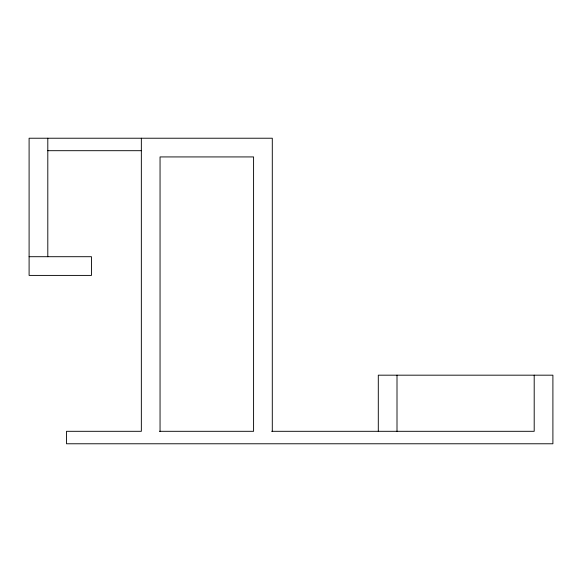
<?xml version="1.0" encoding="UTF-8"?>
<svg xmlns="http://www.w3.org/2000/svg" width="582" height="582" viewBox="0 0 582 582"><rect width="100%" height="100%" fill="white"/><g stroke="black" fill="none" stroke-linecap="round" stroke-linejoin="round"><path stroke-width="0.87" d="M47.804 150.694L141.346 150.694M29.1 256.706L91.454 256.706L91.454 275.41L29.1 275.41L29.1 138.225L272.296 138.225L272.296 431.306M159.446 431.306L253.585 431.306L253.585 156.929L160.05 156.929L160.05 431.306M271.649 431.306L534.196 431.306L534.196 375.179M397.004 375.179L397.004 431.306M378.3 431.306L378.3 375.179L552.9 375.179L552.9 443.775L66.515 443.775L66.515 431.306L141.346 431.306L141.346 138.225M47.804 138.225L47.804 256.706"/></g></svg>
